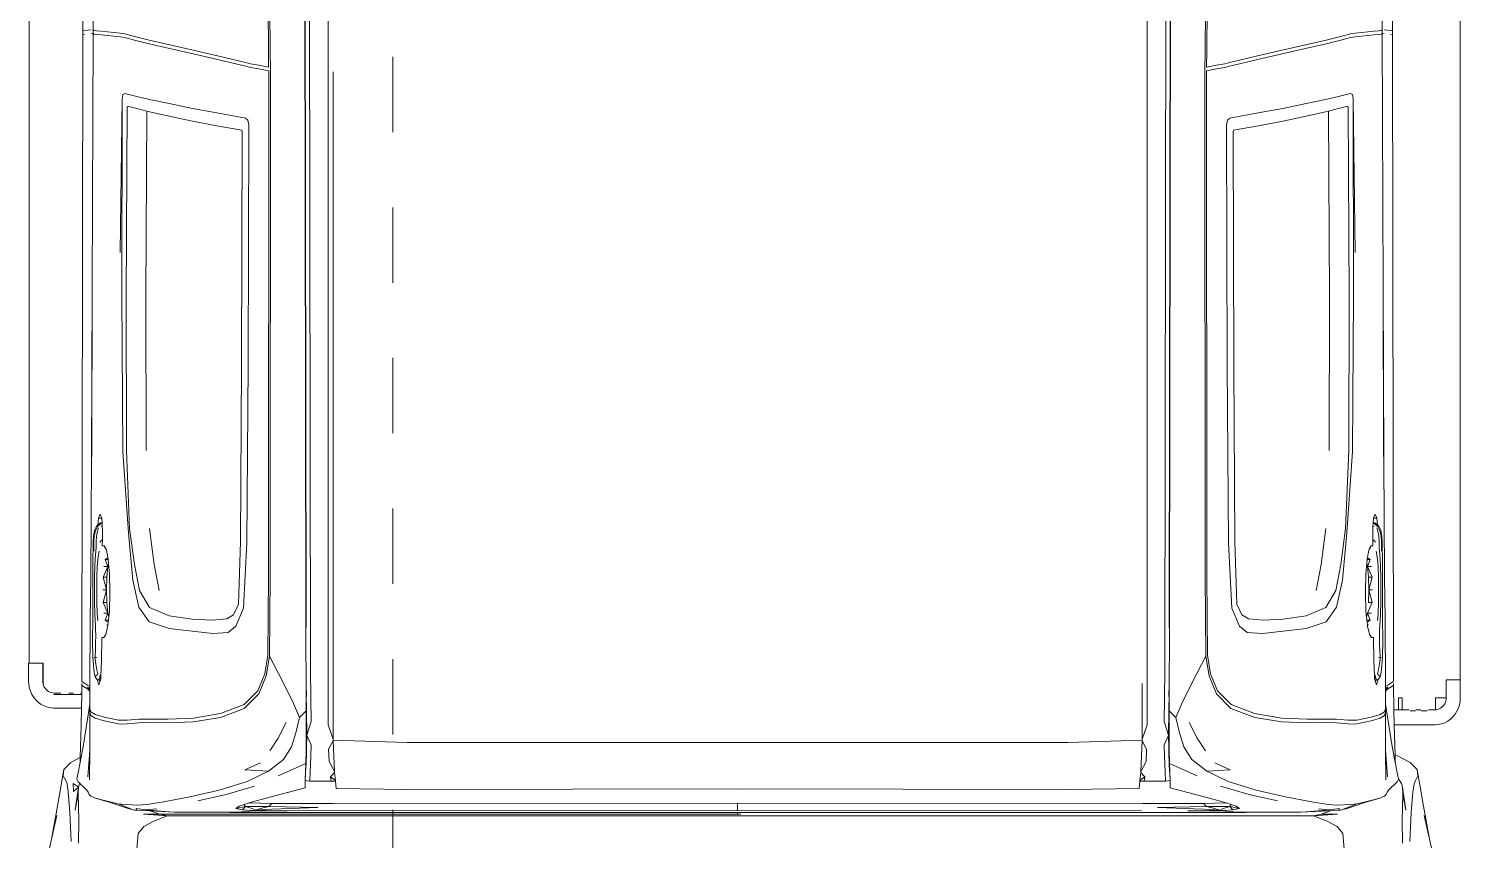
# Model space of a CAD drawing. Header units: millimetres. Extents: x 1010 to 1494, y -119 to 564.
# Drawn here: x 1125.776 to 1127.676, y 369.02 to 370.098 of the extents above; entities that cross this region are included whole.
import ezdxf

# ---------------------------------------------------------------- set-up
doc = ezdxf.new("R2010")
doc.units = ezdxf.units.MM
doc.linetypes.add('DASHDOT', pattern=[1, 0.5, -0.25, 0, -0.25])
doc.layers.get('0').update_dxf_attribs({"lineweight": 9})
doc.layers.add('Marca', color=1, linetype='Continuous', lineweight=9)

# ---------------------------------------------------------------- blocks, each defined once
blk = doc.blocks.new('*A396')
at = {"layer": 'Marca', "linetype": 'DASHDOT', "lineweight": 0}
blk.add_line((74889.6, 665.2), (74889.6, 34592.7), dxfattribs=at)
blk = doc.blocks.new('hilux vista superior')
for p, q in [((-0.9537, 3.6977), (-0.9443, 3.6553)), ((0.9459, 3.6977), (0.9365, 3.6553)), ((-0.8293, 3.685), (-0.8259, 3.6475)), ((0.8215, 3.685), (0.8181, 3.6475)), ((-0.9443, 3.6553), (-0.9359, 3.61)), ((-0.9443, 3.6553), (-0.9371, 3.623)), ((-0.9175, 3.6583), (-0.9191, 3.6185)), ((-0.9072, 3.6608), (-0.907, 3.6292)), ((0.8994, 3.6608), (0.8993, 3.6292)), ((0.9097, 3.6583), (0.9113, 3.6185)), ((0.9365, 3.6553), (0.9281, 3.61)), ((0.9365, 3.6553), (0.9294, 3.623)), ((-0.8259, 3.6475), (-0.8181, 3.6376)), ((-0.8181, 3.6376), (-0.8037, 3.6299)), ((0.8103, 3.6376), (0.7959, 3.6299)), ((0.8181, 3.6475), (0.8103, 3.6376)), ((-0.9191, 3.6185), (-0.9215, 3.5907)), ((-0.9121, 3.6155), (-0.9075, 3.5843)), ((-0.9078, 3.5931), (-0.9121, 3.6155)), ((-0.907, 3.6292), (-0.9078, 3.5931)), ((-0.8257, 3.6146), (-0.8234, 3.6155)), ((-0.8234, 3.6155), (-0.8113, 3.6161)), ((-0.8199, 3.6154), (-0.8234, 3.6155)), ((-0.821, 3.6134), (-0.8199, 3.6154)), ((-0.8081, 3.6151), (-0.821, 3.6134)), ((-0.8186, 3.6208), (-0.7859, 3.6233)), ((-0.8186, 3.6208), (-0.7964, 3.6208)), ((-0.8079, 3.6171), (-0.8113, 3.6161)), ((-0.8113, 3.6161), (-0.8079, 3.6162)), ((-0.8081, 3.6151), (-0.7757, 3.6176)), ((-0.7926, 3.6135), (-0.8081, 3.6151)), ((-0.7964, 3.6208), (-0.8079, 3.6171)), ((-0.8079, 3.6162), (-0.7688, 3.6181)), ((-0.8079, 3.6171), (-0.8079, 3.6162)), ((-0.8037, 3.6299), (-0.7859, 3.6233)), ((-0.7859, 3.6233), (-0.7964, 3.6208)), ((-0.7859, 3.6233), (0.7781, 3.6233)), ((-0.7688, 3.6181), (-0.7151, 3.6181)), ((-0.7151, 3.6181), (-0.6941, 3.6182)), ((-0.6941, 3.6182), (-0.6912, 3.6183)), ((-0.693, 3.6186), (-0.6901, 3.6186)), ((-0.6906, 3.6184), (-0.6912, 3.6183)), ((-0.6912, 3.6183), (-0.6888, 3.6183)), ((-0.6901, 3.6186), (-0.6882, 3.6183)), ((0, 3.6186), (-0.6901, 3.6186)), ((-0.6882, 3.6183), (-0.6767, 3.6176)), ((-0.6882, 3.6183), (-0.6882, 3.6183)), ((-0.6767, 3.6176), (-0.6882, 3.6183)), ((-0.6757, 3.6152), (-0.685, 3.6133)), ((-0.6767, 3.6176), (-0.6604, 3.6166)), ((-0.6636, 3.6161), (-0.6757, 3.6152)), ((-0.6757, 3.6152), (-0.6717, 3.6107)), ((-0.6599, 3.6165), (-0.6636, 3.6161)), ((-0.658, 3.6155), (-0.6636, 3.6161)), ((-0.6616, 3.6138), (-0.658, 3.6155)), ((-0.6604, 3.6166), (-0.6599, 3.6165)), ((-0.6296, 3.6165), (-0.6604, 3.6166)), ((-0.6599, 3.6165), (-0.658, 3.6155)), ((-0.658, 3.6155), (-0.6296, 3.6165)), ((-0.6357, 3.614), (-0.658, 3.6155)), ((-0.658, 3.6155), (-0.6496, 3.6128)), ((-0.6294, 3.6165), (-0.6296, 3.6165)), ((-0.6294, 3.6165), (-0.6145, 3.6165)), ((-0.551, 3.6165), (-0.551, 3.6165)), ((0, 3.616), (-0.551, 3.6165)), ((-0.0039, 3.6208), (0, 3.6208)), ((0, 3.6186), (0, 3.6208)), ((0, 3.6208), (0.7887, 3.6208)), ((0.6901, 3.6186), (0, 3.6186)), ((0, 3.616), (0.6144, 3.6165)), ((0, 3.616), (0, 3.6061)), ((0.6295, 3.6165), (0.6145, 3.6165)), ((0.6296, 3.6165), (0.6295, 3.6165)), ((0.6296, 3.6165), (0.6604, 3.6166)), ((0.658, 3.6155), (0.6296, 3.6165)), ((0.6357, 3.614), (0.658, 3.6155)), ((0.658, 3.6155), (0.6496, 3.6128)), ((0.6599, 3.6165), (0.658, 3.6155)), ((0.658, 3.6155), (0.6636, 3.6161)), ((0.6616, 3.6138), (0.658, 3.6155)), ((0.6604, 3.6166), (0.6599, 3.6165)), ((0.6599, 3.6165), (0.6636, 3.6161)), ((0.6767, 3.6176), (0.6604, 3.6166)), ((0.6636, 3.6161), (0.6757, 3.6152)), ((0.6757, 3.6152), (0.6717, 3.6107)), ((0.6757, 3.6152), (0.685, 3.6133)), ((0.6882, 3.6183), (0.6767, 3.6176)), ((0.6767, 3.6176), (0.6882, 3.6183)), ((0.6901, 3.6186), (0.6882, 3.6183)), ((0.6882, 3.6183), (0.6882, 3.6183)), ((0.6912, 3.6183), (0.6888, 3.6183)), ((0.693, 3.6186), (0.6901, 3.6186)), ((0.6906, 3.6184), (0.6912, 3.6183)), ((0.6941, 3.6182), (0.6912, 3.6183)), ((0.7151, 3.6181), (0.6941, 3.6182)), ((0.7688, 3.6181), (0.7151, 3.6181)), ((0.8022, 3.6165), (0.7688, 3.6181)), ((0.8081, 3.6151), (0.7757, 3.6176)), ((0.7959, 3.6299), (0.7781, 3.6233)), ((0.8109, 3.6208), (0.7781, 3.6233)), ((0.7781, 3.6233), (0.7887, 3.6208)), ((0.8109, 3.6208), (0.7887, 3.6208)), ((0.7887, 3.6208), (0.8022, 3.6165)), ((0.7926, 3.6135), (0.8081, 3.6151)), ((0.8234, 3.6155), (0.8022, 3.6165)), ((0.8081, 3.6151), (0.821, 3.6134)), ((0.8199, 3.6154), (0.8234, 3.6155)), ((0.821, 3.6134), (0.8199, 3.6154)), ((0.8257, 3.6146), (0.8234, 3.6155)), ((0.8993, 3.6292), (0.9001, 3.5931)), ((0.9043, 3.6155), (0.8997, 3.5843)), ((0.9001, 3.5931), (0.9043, 3.6155)), ((0.9113, 3.6185), (0.9138, 3.5907)), ((-0.9359, 3.61), (-0.9276, 3.5601)), ((-0.8849, 3.5939), (-0.8826, 3.5964)), ((-0.8766, 3.5991), (-0.8826, 3.5964)), ((-0.8592, 3.6041), (-0.8766, 3.5991)), ((-0.8766, 3.5991), (-0.864, 3.6024)), ((-0.864, 3.6024), (-0.8304, 3.6135)), ((-0.864, 3.6024), (-0.8455, 3.6067)), ((-0.8455, 3.6067), (-0.8257, 3.6146)), ((-0.8415, 3.6073), (-0.8455, 3.6067)), ((-0.8415, 3.6073), (-0.8345, 3.6078)), ((-0.8345, 3.6078), (-0.8188, 3.6086)), ((-0.8257, 3.6146), (-0.8304, 3.6135)), ((-0.8057, 3.6076), (-0.8188, 3.6086)), ((-0.8057, 3.6076), (-0.781, 3.6037)), ((-0.7475, 3.5971), (-0.781, 3.6037)), ((-0.7475, 3.5971), (-0.7078, 3.588)), ((-0.6981, 3.594), (-0.7366, 3.6028)), ((-0.685, 3.6133), (-0.6805, 3.6099)), ((-0.6717, 3.6107), (-0.685, 3.6133)), ((-0.6805, 3.6099), (-0.6734, 3.6077)), ((-0.6734, 3.6077), (-0.6717, 3.6107)), ((-0.6734, 3.6077), (-0.6666, 3.6056)), ((-0.6616, 3.6138), (-0.6717, 3.6107)), ((-0.6399, 3.6104), (-0.6717, 3.6107)), ((-0.6356, 3.6063), (-0.6666, 3.6056)), ((-0.6666, 3.6056), (-0.6621, 3.6042)), ((-0.6621, 3.6042), (-0.6298, 3.5954)), ((-0.6496, 3.6128), (-0.6399, 3.6104)), ((-0.5729, 3.6117), (-0.6399, 3.6104)), ((-0.6399, 3.6104), (-0.6356, 3.6063)), ((-0.6357, 3.614), (-0.5729, 3.6117)), ((-0.5525, 3.6066), (-0.6356, 3.6063)), ((-0.5525, 3.6066), (0, 3.6061)), ((0.5525, 3.6066), (0, 3.6061)), ((0.5525, 3.6066), (0.6356, 3.6063)), ((0.6357, 3.614), (0.5729, 3.6117)), ((0.5729, 3.6117), (0.6399, 3.6104)), ((0.6621, 3.6042), (0.6298, 3.5954)), ((0.6399, 3.6104), (0.6356, 3.6063)), ((0.6356, 3.6063), (0.6666, 3.6056)), ((0.6496, 3.6128), (0.6399, 3.6104)), ((0.6399, 3.6104), (0.6717, 3.6107)), ((0.6616, 3.6138), (0.6717, 3.6107)), ((0.6666, 3.6056), (0.6621, 3.6042)), ((0.6734, 3.6077), (0.6666, 3.6056)), ((0.6717, 3.6107), (0.685, 3.6133)), ((0.6734, 3.6077), (0.6717, 3.6107)), ((0.6805, 3.6099), (0.6734, 3.6077)), ((0.685, 3.6133), (0.6805, 3.6099)), ((0.6981, 3.594), (0.7366, 3.6028)), ((0.7475, 3.5971), (0.7078, 3.588)), ((0.7475, 3.5971), (0.781, 3.6037)), ((0.8057, 3.6076), (0.781, 3.6037)), ((0.8057, 3.6076), (0.8188, 3.6086)), ((0.8345, 3.6078), (0.8188, 3.6086)), ((0.8257, 3.6146), (0.8304, 3.6135)), ((0.8455, 3.6067), (0.8257, 3.6146)), ((0.8566, 3.6049), (0.8304, 3.6135)), ((0.8415, 3.6073), (0.8345, 3.6078)), ((0.8415, 3.6073), (0.8455, 3.6067)), ((0.864, 3.6024), (0.8455, 3.6067)), ((0.8566, 3.6049), (0.8766, 3.5991)), ((0.864, 3.6024), (0.8566, 3.6049)), ((0.8766, 3.5991), (0.864, 3.6024)), ((0.8766, 3.5991), (0.8826, 3.5964)), ((0.8849, 3.5939), (0.8826, 3.5964)), ((0.9281, 3.61), (0.9198, 3.5601)), ((-0.9231, 3.5794), (-0.9249, 3.5751)), ((-0.9215, 3.5907), (-0.9231, 3.5794)), ((-0.9075, 3.5843), (-0.9078, 3.5931)), ((-0.906, 3.5793), (-0.9075, 3.5843)), ((-0.9033, 3.575), (-0.906, 3.5793)), ((-0.9021, 3.5733), (-0.9001, 3.5766)), ((-0.8964, 3.5803), (-0.9001, 3.5766)), ((-0.8964, 3.5803), (-0.8923, 3.5841)), ((-0.8887, 3.5877), (-0.8923, 3.5841)), ((-0.8887, 3.5877), (-0.8866, 3.591)), ((-0.8849, 3.5939), (-0.8866, 3.591)), ((-0.6695, 3.5763), (-0.7078, 3.588)), ((-0.6592, 3.5827), (-0.6981, 3.594)), ((-0.6695, 3.5763), (-0.6402, 3.5623)), ((-0.6298, 3.5954), (-0.5904, 3.5849)), ((-0.5904, 3.5849), (-0.5901, 3.5751)), ((-0.5901, 3.5751), (-0.5838, 3.576)), ((-0.5838, 3.576), (-0.5549, 3.5761)), ((-0.5833, 3.5632), (-0.5838, 3.576)), ((-0.5549, 3.5761), (-0.5557, 3.57)), ((-0.5489, 3.5759), (-0.5549, 3.5761)), ((-0.549, 3.5751), (-0.5489, 3.5759)), ((-0.5489, 3.5759), (-0.5479, 3.5858)), ((-0.5479, 3.5858), (-0.4505, 3.5872)), ((-0.4505, 3.5872), (0, 3.5862)), ((0, 3.5862), (0.4505, 3.5872)), ((0.5479, 3.5858), (0.4505, 3.5872)), ((0.5489, 3.5759), (0.5479, 3.5858)), ((0.5489, 3.5759), (0.5549, 3.5761)), ((0.549, 3.5751), (0.5489, 3.5759)), ((0.5549, 3.5761), (0.5557, 3.57)), ((0.5838, 3.576), (0.5549, 3.5761)), ((0.5833, 3.5632), (0.5838, 3.576)), ((0.5901, 3.5751), (0.5838, 3.576)), ((0.5904, 3.5849), (0.5901, 3.5751)), ((0.6298, 3.5954), (0.5904, 3.5849)), ((0.6695, 3.5763), (0.6402, 3.5623)), ((0.6592, 3.5827), (0.6981, 3.594)), ((0.6695, 3.5763), (0.7078, 3.588)), ((0.8849, 3.5939), (0.8866, 3.591)), ((0.8887, 3.5877), (0.8866, 3.591)), ((0.8887, 3.5877), (0.8923, 3.5841)), ((0.8964, 3.5803), (0.8923, 3.5841)), ((0.8964, 3.5803), (0.8979, 3.5788)), ((0.8979, 3.5788), (0.8982, 3.5793)), ((0.8979, 3.5788), (0.9001, 3.5766)), ((0.8982, 3.5793), (0.8997, 3.5843)), ((0.8997, 3.5843), (0.9001, 3.5931)), ((0.8997, 3.5843), (0.9064, 3.5899)), ((0.9068, 3.5793), (0.8997, 3.5843)), ((0.9021, 3.5733), (0.9001, 3.5766)), ((0.9068, 3.5793), (0.9064, 3.5899)), ((0.9138, 3.5907), (0.9153, 3.5794)), ((0.9153, 3.5794), (0.9171, 3.5751)), ((-0.9249, 3.5751), (-0.9282, 3.5685)), ((-0.9282, 3.5685), (-0.9276, 3.5601)), ((-0.9276, 3.5601), (-0.9178, 3.5505)), ((-0.902, 3.5727), (-0.9033, 3.575)), ((-0.9021, 3.5733), (-0.902, 3.5727)), ((-0.902, 3.5727), (-0.8993, 3.5601)), ((-0.8993, 3.5601), (-0.8983, 3.5546)), ((-0.8993, 3.5601), (-0.8981, 3.5544)), ((-0.8843, 3.5335), (-0.8871, 3.5702)), ((-0.8847, 3.574), (-0.8843, 3.5335)), ((-0.6402, 3.5623), (-0.6724, 3.5603)), ((-0.6724, 3.5603), (-0.6512, 3.5508)), ((-0.6402, 3.5623), (-0.62, 3.5464)), ((-0.5894, 3.5517), (-0.6273, 3.5688)), ((-0.5898, 3.566), (-0.5901, 3.5751)), ((-0.5894, 3.5517), (-0.5901, 3.5751)), ((-0.5888, 3.552), (-0.5896, 3.5632)), ((-0.5833, 3.5632), (-0.5827, 3.5421)), ((-0.5574, 3.5491), (-0.5502, 3.5628)), ((-0.5557, 3.57), (-0.549, 3.5751)), ((-0.5501, 3.5642), (-0.5557, 3.57)), ((-0.552, 3.5207), (-0.5502, 3.5628)), ((-0.5502, 3.5628), (-0.5501, 3.5639)), ((-0.5501, 3.5642), (-0.549, 3.5751)), ((-0.5501, 3.5639), (-0.5501, 3.5642)), ((0.5557, 3.57), (0.549, 3.5751)), ((0.5501, 3.5642), (0.549, 3.5751)), ((0.5501, 3.5642), (0.5557, 3.57)), ((0.5501, 3.5639), (0.5501, 3.5642)), ((0.5502, 3.5628), (0.5501, 3.5639)), ((0.5574, 3.5491), (0.5502, 3.5628)), ((0.552, 3.5207), (0.5502, 3.5628)), ((0.5833, 3.5632), (0.5827, 3.5421)), ((0.5888, 3.552), (0.5896, 3.5632)), ((0.5894, 3.5517), (0.5901, 3.5751)), ((0.5894, 3.5517), (0.6273, 3.5688)), ((0.5898, 3.566), (0.5901, 3.5751)), ((0.6402, 3.5623), (0.62, 3.5464)), ((0.6402, 3.5623), (0.6724, 3.5603)), ((0.6724, 3.5603), (0.6512, 3.5508)), ((0.8847, 3.574), (0.8843, 3.5335)), ((0.8843, 3.5335), (0.8871, 3.5702)), ((0.8993, 3.5601), (0.8981, 3.5544)), ((0.8993, 3.5601), (0.8983, 3.5546)), ((0.9021, 3.5733), (0.8993, 3.5601)), ((0.9198, 3.5601), (0.9101, 3.5505)), ((0.9171, 3.5751), (0.9204, 3.5685)), ((0.9204, 3.5685), (0.9198, 3.5601)), ((-0.9178, 3.5505), (-0.9016, 3.5417)), ((-0.9016, 3.5417), (-0.8972, 3.5404)), ((-0.8975, 3.5502), (-0.8983, 3.5546)), ((-0.8929, 3.5256), (-0.8975, 3.5502)), ((-0.8972, 3.5404), (-0.8975, 3.5502)), ((-0.8962, 3.5), (-0.8972, 3.5404)), ((-0.62, 3.5464), (-0.6089, 3.5292)), ((-0.5894, 3.5517), (-0.589, 3.5342)), ((-0.5889, 3.5504), (-0.5886, 3.5371)), ((-0.5886, 3.5371), (-0.5888, 3.552)), ((-0.5886, 3.5371), (-0.5885, 3.5341)), ((-0.5823, 3.5263), (-0.5827, 3.5421)), ((-0.5574, 3.5491), (-0.5582, 3.5323)), ((0.5574, 3.5491), (0.5582, 3.5323)), ((0.5823, 3.5263), (0.5827, 3.5421)), ((0.5886, 3.5371), (0.5885, 3.5341)), ((0.5886, 3.5371), (0.5888, 3.552)), ((0.5889, 3.5504), (0.5886, 3.5371)), ((0.5894, 3.5517), (0.589, 3.5342)), ((0.62, 3.5464), (0.6089, 3.5292)), ((0.8929, 3.5256), (0.8975, 3.5502)), ((0.8962, 3.5), (0.8973, 3.5435)), ((0.9101, 3.5505), (0.8973, 3.5435)), ((0.8973, 3.5435), (0.8975, 3.5502)), ((0.8975, 3.5502), (0.8983, 3.5546)), ((-0.8929, 3.5256), (-0.8842, 3.4707)), ((-0.8843, 3.5335), (-0.8843, 3.532)), ((-0.8843, 3.532), (-0.8843, 3.4819)), ((-0.627, 3.517), (-0.6387, 3.5347)), ((-0.603, 3.5101), (-0.6089, 3.5292)), ((-0.589, 3.5342), (-0.5888, 3.5117)), ((-0.5885, 3.5341), (-0.5884, 3.5315)), ((-0.5881, 3.5133), (-0.5884, 3.5315)), ((-0.5884, 3.5315), (-0.5883, 3.5116)), ((-0.5823, 3.5263), (-0.5881, 3.5133)), ((-0.5588, 3.4989), (-0.5521, 3.5185)), ((-0.552, 3.5207), (-0.5582, 3.5323)), ((-0.5521, 3.52), (-0.4509, 3.5229)), ((-0.5521, 3.52), (-0.552, 3.5207)), ((-0.5521, 3.5185), (-0.5521, 3.52)), ((-0.5521, 3.4423), (-0.5521, 3.5185)), ((-0.4509, 3.5229), (0.4509, 3.5229)), ((0.5521, 3.52), (0.4509, 3.5229)), ((0.552, 3.5207), (0.5582, 3.5323)), ((0.5521, 3.52), (0.552, 3.5207)), ((0.552, 2.6073), (0.5521, 3.5185)), ((0.5521, 3.5185), (0.5521, 3.52)), ((0.5588, 3.4989), (0.5521, 3.5185)), ((0.5823, 3.5263), (0.5881, 3.5133)), ((0.5881, 3.5133), (0.5884, 3.5315)), ((0.5884, 3.5315), (0.5883, 3.5116)), ((0.5885, 3.5341), (0.5884, 3.5315)), ((0.589, 3.5342), (0.5888, 3.5117)), ((0.603, 3.5101), (0.6089, 3.5292)), ((0.627, 3.517), (0.6387, 3.5347)), ((0.8929, 3.5256), (0.8842, 3.4707)), ((0.8843, 3.5335), (0.8843, 3.532)), ((0.8843, 3.532), (0.8843, 3.4819)), ((-0.965, 3.4962), (-0.9607, 3.4978)), ((-0.9607, 3.4978), (-0.9562, 3.4987)), ((-0.9562, 3.4987), (-0.9523, 3.499)), ((-0.9523, 3.499), (-0.8962, 3.499)), ((-0.8962, 3.499), (-0.8962, 3.5)), ((-0.8957, 3.4784), (-0.8962, 3.499)), ((-0.8406, 3.4979), (-0.8452, 3.4975)), ((-0.8333, 3.4975), (-0.8406, 3.4979)), ((-0.6162, 3.4959), (-0.627, 3.517)), ((-0.603, 3.5101), (-0.5981, 3.4888)), ((-0.5888, 3.5117), (-0.5889, 3.48)), ((-0.5884, 3.4799), (-0.5881, 3.5133)), ((-0.5883, 3.5116), (-0.5884, 3.4799)), ((-0.5881, 3.5133), (-0.5822, 3.4943)), ((-0.5588, 3.4989), (-0.5588, 1.9664)), ((0.5588, 3.4989), (0.5588, 1.9664)), ((0.5881, 3.5133), (0.5822, 3.4943)), ((0.5884, 3.4799), (0.5881, 3.5133)), ((0.5883, 3.5116), (0.5884, 3.4799)), ((0.5888, 3.5117), (0.5889, 3.48)), ((0.603, 3.5101), (0.5981, 3.4888)), ((0.6162, 3.4959), (0.627, 3.517)), ((0.8333, 3.4975), (0.8406, 3.4979)), ((0.8406, 3.4979), (0.8452, 3.4975)), ((0.8956, 3.476), (0.8962, 3.5)), ((-0.9837, 3.4762), (-0.9817, 3.4805)), ((-0.9817, 3.4805), (-0.9792, 3.4846)), ((-0.9792, 3.4846), (-0.9762, 3.4882)), ((-0.9762, 3.4882), (-0.9728, 3.4914)), ((-0.9728, 3.4914), (-0.9691, 3.4941)), ((-0.9691, 3.4941), (-0.965, 3.4962)), ((-0.9557, 3.4779), (-0.9537, 3.4783)), ((-0.9537, 3.4783), (-0.9525, 3.4784)), ((-0.9525, 3.4621), (-0.9525, 3.4784)), ((-0.9525, 3.4784), (-0.9517, 3.4784)), ((-0.9517, 3.4784), (-0.9429, 3.4784)), ((-0.9417, 3.4797), (-0.9327, 3.4797)), ((-0.9323, 3.4784), (-0.9256, 3.4784)), ((-0.9177, 3.4797), (-0.9253, 3.4797)), ((-0.9166, 3.4784), (-0.9069, 3.4784)), ((-0.9069, 3.4621), (-0.9069, 3.4784)), ((-0.9069, 3.4784), (-0.9021, 3.4784)), ((-0.9021, 3.4621), (-0.9021, 3.4784)), ((-0.9021, 3.4784), (-0.8957, 3.4784)), ((-0.895, 3.445), (-0.8957, 3.4784)), ((-0.883, 3.4863), (-0.8843, 3.4819)), ((-0.8843, 3.4769), (-0.8843, 3.4819)), ((-0.883, 3.4812), (-0.8843, 3.4769)), ((-0.8771, 3.4898), (-0.883, 3.4863)), ((-0.8771, 3.4848), (-0.883, 3.4812)), ((-0.8644, 3.4933), (-0.8771, 3.4898)), ((-0.8771, 3.4848), (-0.8644, 3.4883)), ((-0.8452, 3.4975), (-0.8644, 3.4933)), ((-0.8452, 3.4925), (-0.8644, 3.4883)), ((-0.8406, 3.4928), (-0.8452, 3.4925)), ((-0.8333, 3.4925), (-0.8406, 3.4928)), ((-0.8173, 3.4962), (-0.8333, 3.4975)), ((-0.8173, 3.4912), (-0.8333, 3.4925)), ((-0.8037, 3.496), (-0.8173, 3.4962)), ((-0.8036, 3.491), (-0.8173, 3.4912)), ((-0.7772, 3.4964), (-0.8037, 3.496)), ((-0.8036, 3.491), (-0.7771, 3.4914)), ((-0.7429, 3.4949), (-0.7772, 3.4964)), ((-0.7771, 3.4914), (-0.7428, 3.4898)), ((-0.7057, 3.4888), (-0.7429, 3.4949)), ((-0.7056, 3.4835), (-0.7428, 3.4898)), ((-0.6733, 3.4766), (-0.7057, 3.4888)), ((-0.6736, 3.4714), (-0.7056, 3.4835)), ((-0.5981, 3.4888), (-0.6062, 3.4697)), ((-0.5889, 3.48), (-0.5981, 3.4888)), ((-0.5889, 3.48), (-0.5894, 3.348)), ((-0.5884, 3.4799), (-0.5885, 3.4684)), ((-0.5826, 3.4638), (-0.5822, 3.4943)), ((0.5826, 3.4638), (0.5822, 3.4943)), ((0.5884, 3.4799), (0.5885, 3.4684)), ((0.5889, 3.48), (0.5981, 3.4888)), ((0.5889, 3.48), (0.5894, 3.348)), ((0.5981, 3.4888), (0.6062, 3.4697)), ((0.6733, 3.4766), (0.7057, 3.4888)), ((0.6736, 3.4714), (0.7056, 3.4835)), ((0.7056, 3.4835), (0.7428, 3.4898)), ((0.7057, 3.4888), (0.7429, 3.4949)), ((0.7771, 3.4914), (0.7428, 3.4898)), ((0.7429, 3.4949), (0.7772, 3.4964)), ((0.8036, 3.491), (0.7771, 3.4914)), ((0.7772, 3.4964), (0.8037, 3.496)), ((0.8036, 3.491), (0.8173, 3.4912)), ((0.8037, 3.496), (0.8173, 3.4962)), ((0.8173, 3.4962), (0.8333, 3.4975)), ((0.8173, 3.4912), (0.8333, 3.4925)), ((0.8333, 3.4925), (0.8406, 3.4928)), ((0.8406, 3.4928), (0.8452, 3.4925)), ((0.8452, 3.4975), (0.8644, 3.4933)), ((0.8452, 3.4925), (0.8644, 3.4883)), ((0.8644, 3.4933), (0.8771, 3.4898)), ((0.8771, 3.4848), (0.8644, 3.4883)), ((0.8771, 3.4898), (0.883, 3.4863)), ((0.8771, 3.4848), (0.883, 3.4812)), ((0.883, 3.4863), (0.8843, 3.4819)), ((0.883, 3.4812), (0.8843, 3.4769)), ((0.8843, 3.4769), (0.8843, 3.4819)), ((-0.9863, 3.4627), (-0.9861, 3.4669)), ((-0.9863, 3.4377), (-0.9863, 3.4627)), ((-0.9861, 3.4669), (-0.9852, 3.4716)), ((-0.9852, 3.4716), (-0.9837, 3.4762)), ((-0.9671, 3.4621), (-0.9669, 3.4642)), ((-0.9671, 3.4377), (-0.9671, 3.4621)), ((-0.9525, 3.4621), (-0.9671, 3.4621)), ((-0.9669, 3.4642), (-0.9665, 3.4663)), ((-0.9665, 3.4663), (-0.9659, 3.4683)), ((-0.9659, 3.4683), (-0.965, 3.4702)), ((-0.965, 3.4702), (-0.9639, 3.472)), ((-0.9639, 3.472), (-0.9626, 3.4736)), ((-0.9626, 3.4736), (-0.9611, 3.475)), ((-0.9611, 3.475), (-0.9594, 3.4762)), ((-0.9594, 3.4762), (-0.9576, 3.4772)), ((-0.9576, 3.4772), (-0.9557, 3.4779)), ((-0.9069, 3.4621), (-0.9021, 3.4621)), ((-0.8843, 3.4769), (-0.8842, 3.4707)), ((-0.8842, 3.4707), (-0.8841, 3.4529)), ((-0.6547, 3.4527), (-0.6736, 3.4714)), ((-0.6536, 3.4567), (-0.6733, 3.4766)), ((-0.6209, 3.4402), (-0.6062, 3.4697)), ((-0.5888, 3.4436), (-0.5886, 3.4604)), ((-0.5826, 3.4638), (-0.5828, 3.4229)), ((0.5826, 3.4638), (0.5828, 3.4229)), ((0.5888, 3.4436), (0.5886, 3.4604)), ((0.6209, 3.4402), (0.6062, 3.4697)), ((0.6536, 3.4567), (0.6733, 3.4766)), ((0.6547, 3.4527), (0.6736, 3.4714)), ((0.8842, 3.4707), (0.8841, 3.4529)), ((0.8843, 3.4769), (0.8842, 3.4707)), ((0.8952, 3.4575), (0.8956, 3.476)), ((0.8956, 3.476), (0.9337, 3.476)), ((0.9376, 3.4757), (0.9337, 3.476)), ((0.942, 3.4748), (0.9376, 3.4757)), ((0.9463, 3.4732), (0.942, 3.4748)), ((0.9504, 3.4711), (0.9463, 3.4732)), ((0.9542, 3.4684), (0.9504, 3.4711)), ((0.9576, 3.4652), (0.9542, 3.4684)), ((0.9606, 3.4616), (0.9576, 3.4652)), ((0.9631, 3.4576), (0.9606, 3.4616)), ((-0.895, 3.445), (-0.8929, 3.4464)), ((-0.895, 3.445), (-0.8949, 3.4424)), ((-0.8928, 3.4413), (-0.8949, 3.4399)), ((-0.8937, 2.5561), (-0.8949, 3.4399)), ((-0.8873, 3.4499), (-0.8929, 3.4464)), ((-0.8928, 3.4413), (-0.8873, 3.4448)), ((-0.8841, 3.4529), (-0.8873, 3.4499)), ((-0.8873, 3.4473), (-0.8841, 3.4518)), ((-0.8841, 3.4491), (-0.8873, 3.4473)), ((-0.8873, 3.4448), (-0.8841, 3.4467)), ((-0.8841, 3.4529), (-0.8841, 3.4518)), ((-0.8841, 3.4518), (-0.8841, 3.4491)), ((-0.8841, 3.4491), (-0.8841, 3.4467)), ((-0.8841, 3.4467), (-0.8837, 3.3552)), ((-0.872, 3.4445), (-0.8743, 3.4369)), ((-0.8701, 3.439), (-0.872, 3.4445)), ((-0.6452, 3.4294), (-0.6547, 3.4527)), ((-0.6433, 3.4321), (-0.6536, 3.4567)), ((-0.6391, 3.4053), (-0.6209, 3.4402)), ((0.6391, 3.4053), (0.6209, 3.4402)), ((0.6433, 3.4321), (0.6536, 3.4567)), ((0.6452, 3.4294), (0.6547, 3.4527)), ((0.8701, 3.439), (0.872, 3.4445)), ((0.872, 3.4445), (0.8743, 3.4369)), ((0.8841, 3.4467), (0.8837, 3.3552)), ((0.8841, 3.4529), (0.8873, 3.4499)), ((0.8841, 3.4529), (0.8841, 3.4518)), ((0.8873, 3.4473), (0.8841, 3.4518)), ((0.8841, 3.4518), (0.8841, 3.4491)), ((0.8841, 3.4491), (0.8873, 3.4473)), ((0.8841, 3.4491), (0.8841, 3.4467)), ((0.8873, 3.4448), (0.8841, 3.4467)), ((0.8873, 3.4499), (0.8929, 3.4464)), ((0.8928, 3.4413), (0.8873, 3.4448)), ((0.8928, 3.4413), (0.8949, 3.4399)), ((0.895, 3.445), (0.8929, 3.4464)), ((0.8937, 2.5561), (0.8949, 3.4399)), ((0.895, 3.445), (0.8949, 3.4424)), ((0.895, 3.445), (0.8952, 3.4555)), ((0.8952, 3.4555), (0.8952, 3.4575)), ((0.8952, 3.4575), (0.8989, 3.4575)), ((0.8971, 3.4555), (0.8952, 3.4555)), ((0.8989, 3.4575), (0.9059, 3.4575)), ((0.9059, 3.4575), (0.9134, 3.4575)), ((0.913, 3.4555), (0.9064, 3.4555)), ((0.9219, 3.4575), (0.9134, 3.4575)), ((0.9219, 3.4575), (0.9331, 3.4575)), ((0.933, 3.4555), (0.9237, 3.4555)), ((0.9351, 3.4553), (0.933, 3.4555)), ((0.937, 3.4549), (0.9351, 3.4553)), ((0.9389, 3.4542), (0.937, 3.4549)), ((0.9407, 3.4533), (0.9389, 3.4542)), ((0.9424, 3.4521), (0.9407, 3.4533)), ((0.9439, 3.4507), (0.9424, 3.4521)), ((0.9452, 3.4491), (0.9439, 3.4507)), ((0.9463, 3.4473), (0.9452, 3.4491)), ((0.9472, 3.4454), (0.9463, 3.4473)), ((0.9476, 3.4443), (0.9472, 3.4454)), ((0.9479, 3.4433), (0.9478, 3.4437)), ((0.9478, 3.4147), (0.9478, 3.4437)), ((0.9483, 3.4412), (0.9479, 3.4433)), ((0.9484, 3.4391), (0.9483, 3.4412)), ((0.9484, 3.4391), (0.9484, 3.4412)), ((0.9484, 3.4147), (0.9484, 3.4391)), ((0.9651, 3.4532), (0.9631, 3.4576)), ((0.9665, 3.4487), (0.9651, 3.4532)), ((0.9674, 3.4439), (0.9665, 3.4487)), ((0.9677, 3.4398), (0.9674, 3.4439)), ((0.9677, 3.4147), (0.9677, 3.4398)), ((-0.9863, 3.4377), (-0.9863, 1.6475)), ((-0.9863, 3.4377), (-0.9671, 3.4377)), ((-0.8781, 3.4276), (-0.8801, 3.4069)), ((-0.8768, 3.4333), (-0.8781, 3.4276)), ((-0.8747, 3.4367), (-0.8768, 3.4333)), ((-0.8768, 3.4333), (-0.8761, 3.4322)), ((-0.8748, 3.4313), (-0.8761, 3.4322)), ((-0.8761, 3.4157), (-0.8748, 3.4237)), ((-0.8733, 3.4293), (-0.8748, 3.4313)), ((-0.8748, 3.4237), (-0.8733, 3.4293)), ((-0.8743, 3.4369), (-0.8747, 3.4367)), ((-0.8743, 3.4369), (-0.8701, 3.439)), ((-0.8724, 3.4377), (-0.8743, 3.4369)), ((-0.8724, 3.4377), (-0.8701, 3.439)), ((-0.8724, 3.4377), (-0.8708, 3.4361)), ((-0.8693, 3.4366), (-0.8708, 3.4361)), ((-0.8708, 3.4361), (-0.8702, 3.4312)), ((-0.869, 3.4313), (-0.8702, 3.4312)), ((-0.8693, 3.4366), (-0.8701, 3.439)), ((-0.8701, 3.439), (-0.8701, 3.439)), ((-0.8692, 3.4364), (-0.8693, 3.4366)), ((-0.869, 3.4313), (-0.8692, 3.4364)), ((-0.8681, 3.4122), (-0.869, 3.4313)), ((-0.6413, 3.404), (-0.6452, 3.4294)), ((-0.6391, 3.4053), (-0.6433, 3.4321)), ((-0.5828, 3.4229), (-0.585, 2.2276)), ((0.5828, 3.4229), (0.585, 2.2276)), ((0.6391, 3.4053), (0.6433, 3.4321)), ((0.6413, 3.404), (0.6452, 3.4294)), ((0.8681, 3.4122), (0.869, 3.4313)), ((0.869, 3.4313), (0.8692, 3.4364)), ((0.869, 3.4313), (0.8702, 3.4312)), ((0.8692, 3.4364), (0.8693, 3.4366)), ((0.8693, 3.4366), (0.8701, 3.439)), ((0.8693, 3.4366), (0.8708, 3.4361)), ((0.8724, 3.4377), (0.8701, 3.439)), ((0.8743, 3.4369), (0.8701, 3.439)), ((0.8701, 3.439), (0.8701, 3.439)), ((0.8708, 3.4361), (0.8702, 3.4312)), ((0.8724, 3.4377), (0.8708, 3.4361)), ((0.8724, 3.4377), (0.8743, 3.4369)), ((0.8733, 3.4293), (0.8748, 3.4313)), ((0.8748, 3.4237), (0.8733, 3.4293)), ((0.8743, 3.4369), (0.8747, 3.4367)), ((0.8747, 3.4367), (0.8768, 3.4333)), ((0.8748, 3.4313), (0.8761, 3.4322)), ((0.8761, 3.4157), (0.8748, 3.4237)), ((0.8768, 3.4333), (0.8761, 3.4322)), ((0.8768, 3.4333), (0.8781, 3.4276)), ((0.8781, 3.4276), (0.8801, 3.4069)), ((-0.8807, 3.384), (-0.8801, 3.4069)), ((-0.8781, 3.4072), (-0.8768, 3.4075)), ((-0.8768, 3.4094), (-0.8761, 3.4157)), ((-0.8768, 3.4094), (-0.8768, 3.4075)), ((-0.8747, 3.4071), (-0.8768, 3.4075)), ((-0.8768, 3.4047), (-0.8768, 3.4075)), ((-0.8764, 3.3982), (-0.8768, 3.4047)), ((-0.8678, 3.3798), (-0.8681, 3.4122)), ((-0.6404, 3.2962), (-0.6413, 3.404)), ((-0.6381, 3.2966), (-0.6391, 3.4053)), ((0.6381, 3.2966), (0.6391, 3.4053)), ((0.6404, 3.2962), (0.6413, 3.404)), ((0.8678, 3.3798), (0.8681, 3.4122)), ((0.8747, 3.4071), (0.8768, 3.4075)), ((0.8768, 3.4094), (0.8761, 3.4157)), ((0.8764, 3.3982), (0.8768, 3.4047)), ((0.8768, 3.4094), (0.8768, 3.4075)), ((0.8781, 3.4072), (0.8768, 3.4075)), ((0.8768, 3.4047), (0.8768, 3.4075)), ((0.8807, 3.384), (0.8801, 3.4069)), ((0.9478, 3.4147), (0.9484, 3.4147)), ((0.9484, 3.4147), (0.9671, 3.4147)), ((0.9671, 1.6418), (0.9671, 3.4147)), ((0.9677, 3.4147), (0.9671, 3.4147)), ((-0.8807, 3.3733), (-0.8807, 3.384)), ((-0.8762, 3.3874), (-0.8764, 3.3982)), ((-0.876, 3.3763), (-0.8762, 3.3874)), ((0.876, 3.3763), (0.8762, 3.3874)), ((0.8762, 3.3874), (0.8764, 3.3982)), ((0.8807, 3.3733), (0.8807, 3.384)), ((-0.8807, 3.3733), (-0.8802, 3.3649)), ((-0.8802, 3.3649), (-0.88, 3.357)), ((-0.877, 3.3565), (-0.8766, 3.3631)), ((-0.8766, 3.3631), (-0.8762, 3.369)), ((-0.8762, 3.369), (-0.876, 3.3763)), ((-0.865, 3.3799), (-0.8678, 3.3798)), ((-0.8622, 3.3757), (-0.865, 3.3799)), ((-0.8608, 3.3692), (-0.8622, 3.3757)), ((-0.8598, 3.3649), (-0.8608, 3.3692)), ((-0.8594, 3.3623), (-0.8608, 3.3624)), ((-0.8595, 3.3634), (-0.8598, 3.3649)), ((-0.8594, 3.3623), (-0.8595, 3.3634)), ((-0.859, 3.3587), (-0.8594, 3.3623)), ((-0.776, 3.3676), (-0.8032, 3.3584)), ((-0.7443, 3.371), (-0.776, 3.3676)), ((-0.7443, 3.371), (-0.7162, 3.374)), ((-0.7162, 3.374), (-0.6953, 3.3729)), ((-0.6953, 3.3729), (-0.6848, 3.3642)), ((-0.6743, 3.3395), (-0.6848, 3.3642)), ((-0.5888, 3.3661), (-0.5889, 3.3479)), ((0.5888, 3.3661), (0.5889, 3.3479)), ((0.6743, 3.3395), (0.6848, 3.3642)), ((0.6953, 3.3729), (0.6848, 3.3642)), ((0.7162, 3.374), (0.6953, 3.3729)), ((0.7443, 3.371), (0.7162, 3.374)), ((0.7443, 3.371), (0.776, 3.3676)), ((0.776, 3.3676), (0.8032, 3.3584)), ((0.859, 3.3587), (0.8594, 3.3623)), ((0.8594, 3.3623), (0.8595, 3.3634)), ((0.8594, 3.3623), (0.8608, 3.3624)), ((0.8595, 3.3634), (0.8622, 3.3757)), ((0.8622, 3.3757), (0.865, 3.3799)), ((0.865, 3.3799), (0.8678, 3.3798)), ((0.8762, 3.369), (0.876, 3.3763)), ((0.8766, 3.3631), (0.8762, 3.369)), ((0.877, 3.3565), (0.8766, 3.3631)), ((0.8802, 3.3649), (0.88, 3.357)), ((0.8807, 3.3733), (0.8802, 3.3649)), ((-0.8837, 3.3552), (-0.8829, 3.2964)), ((-0.88, 3.3473), (-0.8801, 3.3323)), ((-0.88, 3.357), (-0.88, 3.3473)), ((-0.8774, 3.3468), (-0.8776, 3.332)), ((-0.8774, 3.3468), (-0.877, 3.3565)), ((-0.8741, 3.3467), (-0.8746, 3.3319)), ((-0.8734, 3.3563), (-0.8741, 3.3467)), ((-0.866, 3.3318), (-0.8597, 3.3466)), ((-0.8597, 3.3466), (-0.8649, 3.3466)), ((-0.8631, 3.3562), (-0.859, 3.3587)), ((-0.8631, 3.3562), (-0.8597, 3.3466)), ((-0.8631, 3.3562), (-0.8587, 3.3562)), ((-0.8583, 3.3518), (-0.8597, 3.3466)), ((-0.8587, 3.3562), (-0.859, 3.3587)), ((-0.8583, 3.3518), (-0.8587, 3.3562)), ((-0.8575, 3.3439), (-0.8583, 3.3518)), ((-0.8568, 3.3182), (-0.8575, 3.3439)), ((-0.8032, 3.3584), (-0.8175, 3.3381)), ((-0.776, 3.3503), (-0.8029, 3.3388)), ((-0.7445, 3.3546), (-0.776, 3.3503)), ((-0.7171, 3.356), (-0.7445, 3.3546)), ((-0.7075, 3.3551), (-0.7171, 3.356)), ((-0.6971, 3.3541), (-0.7075, 3.3551)), ((-0.6971, 3.3541), (-0.6882, 3.3487)), ((-0.6813, 3.3341), (-0.6882, 3.3487)), ((-0.5894, 3.348), (-0.5915, 2.1432)), ((-0.5889, 3.3479), (-0.5908, 2.3053)), ((0.5889, 3.3479), (0.5908, 2.3053)), ((0.5894, 3.348), (0.5915, 2.1432)), ((0.6813, 3.3341), (0.6882, 3.3487)), ((0.6971, 3.3541), (0.6882, 3.3487)), ((0.6971, 3.3541), (0.7171, 3.356)), ((0.7171, 3.356), (0.7445, 3.3546)), ((0.7445, 3.3546), (0.776, 3.3503)), ((0.776, 3.3503), (0.8029, 3.3388)), ((0.8032, 3.3584), (0.8175, 3.3381)), ((0.8568, 3.3182), (0.8575, 3.3439)), ((0.8575, 3.3439), (0.8583, 3.3518)), ((0.8583, 3.3518), (0.8587, 3.3562)), ((0.8583, 3.3518), (0.8597, 3.3466)), ((0.8587, 3.3562), (0.859, 3.3587)), ((0.8631, 3.3562), (0.8587, 3.3562)), ((0.8631, 3.3562), (0.859, 3.3587)), ((0.8631, 3.3562), (0.8597, 3.3466)), ((0.8597, 3.3466), (0.8649, 3.3466)), ((0.866, 3.3318), (0.8597, 3.3466)), ((0.8611, 3.332), (0.8597, 3.3466)), ((0.8734, 3.3563), (0.8741, 3.3467)), ((0.8741, 3.3467), (0.8746, 3.3319)), ((0.8774, 3.3468), (0.877, 3.3565)), ((0.8774, 3.3468), (0.8776, 3.332)), ((0.88, 3.357), (0.88, 3.3473)), ((0.88, 3.3473), (0.8801, 3.3323)), ((0.8837, 3.3552), (0.8829, 3.2964)), ((-0.8801, 3.3323), (-0.8801, 3.3146)), ((-0.8776, 3.332), (-0.8777, 3.3146)), ((-0.8747, 3.3146), (-0.8746, 3.3319)), ((-0.8611, 3.3318), (-0.866, 3.3318)), ((-0.866, 3.3318), (-0.8616, 3.3145)), ((-0.8616, 3.3145), (-0.8611, 3.3318)), ((-0.8175, 3.3381), (-0.8255, 3.3014)), ((-0.8029, 3.3388), (-0.8165, 3.3156)), ((-0.6785, 3.2489), (-0.6813, 3.3341)), ((-0.6743, 3.3395), (-0.6701, 3.2504)), ((0.6743, 3.3395), (0.6701, 3.2504)), ((0.6785, 3.2489), (0.6813, 3.3341)), ((0.8029, 3.3388), (0.8165, 3.3156)), ((0.8175, 3.3381), (0.8255, 3.3014)), ((0.8611, 3.3318), (0.8611, 3.332)), ((0.8616, 3.3147), (0.8611, 3.3318)), ((0.8611, 3.3318), (0.866, 3.3318)), ((0.866, 3.3318), (0.8616, 3.3147)), ((0.8747, 3.3146), (0.8746, 3.3319)), ((0.8776, 3.332), (0.8777, 3.3146)), ((0.8801, 3.3323), (0.8801, 3.3146)), ((-0.8801, 3.3146), (-0.8801, 3.297)), ((-0.8777, 3.3146), (-0.8776, 3.2972)), ((-0.8747, 3.3146), (-0.8746, 3.2972)), ((-0.8616, 3.3145), (-0.8664, 3.3145)), ((-0.866, 3.2973), (-0.8616, 3.3145)), ((-0.8616, 3.3145), (-0.8611, 3.2972)), ((-0.8574, 3.2923), (-0.8568, 3.3182)), ((-0.8165, 3.3156), (-0.8233, 3.2798)), ((-0.7896, 3.3156), (-0.7964, 3.2798)), ((0.7896, 3.3156), (0.7964, 3.2798)), ((0.8165, 3.3156), (0.8233, 3.2798)), ((0.8574, 3.2923), (0.8568, 3.3182)), ((0.8611, 3.2973), (0.8616, 3.3145)), ((0.8616, 3.3146), (0.8616, 3.3147)), ((0.8616, 3.3146), (0.8616, 3.3146)), ((0.8616, 3.3145), (0.8616, 3.3146)), ((0.8616, 3.3145), (0.8664, 3.3145)), ((0.866, 3.2973), (0.8616, 3.3145)), ((0.8747, 3.3146), (0.8746, 3.2972)), ((0.8777, 3.3146), (0.8776, 3.2972)), ((0.8801, 3.3146), (0.8801, 3.297)), ((-0.8829, 3.2964), (-0.8817, 3.1386)), ((-0.8801, 3.297), (-0.88, 3.2821)), ((-0.8776, 3.2972), (-0.8774, 3.2824)), ((-0.8746, 3.2972), (-0.8741, 3.2825)), ((-0.866, 3.2973), (-0.8597, 3.2826)), ((-0.866, 3.2973), (-0.8611, 3.2972)), ((-0.8611, 3.2972), (-0.8597, 3.2826)), ((-0.8587, 3.2787), (-0.8574, 3.2923)), ((-0.8316, 3.2368), (-0.8255, 3.3014)), ((-0.6404, 3.2962), (-0.64, 2.6058)), ((-0.6377, 2.6035), (-0.6381, 3.2966)), ((0.6381, 3.2966), (0.6377, 2.6035)), ((0.6404, 3.2962), (0.64, 2.6058)), ((0.8316, 3.2368), (0.8255, 3.3014)), ((0.8587, 3.2787), (0.8574, 3.2923)), ((0.866, 3.2973), (0.8597, 3.2826)), ((0.8611, 3.2971), (0.8597, 3.2826)), ((0.866, 3.2973), (0.8611, 3.2973)), ((0.8611, 3.2971), (0.8611, 3.2973)), ((0.8746, 3.2972), (0.8741, 3.2825)), ((0.8776, 3.2972), (0.8774, 3.2824)), ((0.8801, 3.297), (0.88, 3.2821)), ((0.8829, 3.2964), (0.8817, 3.1386)), ((-0.88, 3.2821), (-0.88, 3.2726)), ((-0.88, 3.2726), (-0.8799, 3.2664)), ((-0.8799, 3.2664), (-0.8798, 3.2618)), ((-0.8774, 3.2824), (-0.877, 3.2729)), ((-0.877, 3.2729), (-0.8766, 3.2667)), ((-0.8766, 3.2667), (-0.8761, 3.262)), ((-0.8741, 3.2825), (-0.8734, 3.273)), ((-0.8724, 3.2668), (-0.8734, 3.273)), ((-0.8724, 3.2668), (-0.8715, 3.262)), ((-0.8649, 3.2826), (-0.8597, 3.2826)), ((-0.8631, 3.273), (-0.8597, 3.2826)), ((-0.8592, 3.273), (-0.8631, 3.273)), ((-0.8631, 3.273), (-0.8595, 3.2708)), ((-0.8618, 3.2589), (-0.8602, 3.2671)), ((-0.8602, 3.2671), (-0.8607, 3.2671)), ((-0.8602, 3.2671), (-0.8595, 3.2708)), ((-0.8587, 3.2787), (-0.8597, 3.2826)), ((-0.8595, 3.2708), (-0.8593, 3.272)), ((-0.8593, 3.272), (-0.8592, 3.273)), ((-0.8592, 3.273), (-0.8587, 3.2787)), ((-0.8233, 3.2798), (-0.8298, 3.2309)), ((-0.8029, 3.2309), (-0.7964, 3.2798)), ((0.8029, 3.2309), (0.7964, 3.2798)), ((0.8233, 3.2798), (0.8298, 3.2309)), ((0.8587, 3.2787), (0.8597, 3.2826)), ((0.8592, 3.273), (0.8587, 3.2787)), ((0.8592, 3.273), (0.8631, 3.273)), ((0.8593, 3.272), (0.8592, 3.273)), ((0.8595, 3.2708), (0.8593, 3.272)), ((0.8631, 3.273), (0.8595, 3.2708)), ((0.8602, 3.2671), (0.8595, 3.2708)), ((0.8631, 3.273), (0.8597, 3.2826)), ((0.8649, 3.2826), (0.8597, 3.2826)), ((0.8597, 3.2826), (0.8597, 3.2826)), ((0.8602, 3.2671), (0.8607, 3.2671)), ((0.8618, 3.2589), (0.8602, 3.2671)), ((0.8724, 3.2668), (0.8715, 3.262)), ((0.8724, 3.2668), (0.8734, 3.273)), ((0.8741, 3.2825), (0.8734, 3.273)), ((0.8766, 3.2667), (0.8761, 3.262)), ((0.877, 3.2729), (0.8766, 3.2667)), ((0.8774, 3.2824), (0.877, 3.2729)), ((0.8799, 3.2664), (0.8798, 3.2618)), ((0.88, 3.2726), (0.8799, 3.2664)), ((0.88, 3.2821), (0.88, 3.2726)), ((-0.8798, 3.2618), (-0.8797, 3.2567)), ((-0.8797, 3.2567), (-0.8797, 3.2494)), ((-0.8797, 3.2494), (-0.8791, 3.2411)), ((-0.8787, 3.2568), (-0.8789, 3.2619)), ((-0.8786, 3.2494), (-0.8787, 3.2568)), ((-0.8786, 3.2493), (-0.8786, 3.2494)), ((-0.8781, 3.2412), (-0.8786, 3.2493)), ((-0.8761, 3.262), (-0.8757, 3.2568)), ((-0.8757, 3.2568), (-0.8755, 3.2494)), ((-0.8755, 3.2494), (-0.875, 3.2413)), ((-0.8703, 3.2494), (-0.867, 3.2457)), ((-0.8671, 3.2544), (-0.8644, 3.2545)), ((-0.867, 3.2457), (-0.8671, 3.2544)), ((-0.8669, 3.2328), (-0.867, 3.2457)), ((-0.8644, 3.2545), (-0.8631, 3.2566)), ((-0.8631, 3.2566), (-0.864, 3.2573)), ((-0.8631, 3.2566), (-0.8618, 3.2589)), ((-0.6771, 3.008), (-0.6785, 3.2489)), ((-0.6701, 3.2504), (-0.6682, 3.0079)), ((0.6701, 3.2504), (0.6682, 3.0079)), ((0.6771, 3.008), (0.6785, 3.2489)), ((0.8631, 3.2566), (0.8618, 3.2589)), ((0.8631, 3.2566), (0.864, 3.2573)), ((0.8644, 3.2545), (0.8631, 3.2566)), ((0.8671, 3.2544), (0.8644, 3.2545)), ((0.8669, 3.2328), (0.867, 3.2457)), ((0.867, 3.2457), (0.8671, 3.2544)), ((0.8703, 3.2494), (0.867, 3.2457)), ((0.8755, 3.2494), (0.875, 3.2413)), ((0.8757, 3.2568), (0.8755, 3.2494)), ((0.8761, 3.262), (0.8757, 3.2568)), ((0.8781, 3.2412), (0.8786, 3.2493)), ((0.8786, 3.2494), (0.8787, 3.2568)), ((0.8786, 3.2493), (0.8786, 3.2494)), ((0.8787, 3.2568), (0.8789, 3.2619)), ((0.8797, 3.2494), (0.8791, 3.2411)), ((0.8798, 3.2618), (0.8797, 3.2567)), ((0.8797, 3.2567), (0.8797, 3.2494)), ((-0.8791, 3.2411), (-0.8776, 3.2333)), ((-0.8781, 3.2412), (-0.8766, 3.2338)), ((-0.8776, 3.2333), (-0.8746, 3.2269)), ((-0.8738, 3.2279), (-0.8766, 3.2338)), ((-0.8738, 3.2343), (-0.875, 3.2413)), ((-0.8738, 3.2279), (-0.8746, 3.2269)), ((-0.8746, 3.2269), (-0.8731, 3.2258)), ((-0.8738, 3.2343), (-0.8723, 3.2298)), ((-0.8691, 3.2243), (-0.8738, 3.2279)), ((-0.8725, 3.2165), (-0.8731, 3.2258)), ((-0.8731, 3.2258), (-0.8695, 3.2231)), ((-0.8695, 3.2231), (-0.8691, 3.2243)), ((-0.8673, 3.2238), (-0.8691, 3.2243)), ((-0.8687, 3.2279), (-0.8671, 3.2275)), ((-0.8673, 3.2238), (-0.8671, 3.2275)), ((-0.8671, 3.2275), (-0.8669, 3.2328)), ((-0.8316, 3.2368), (-0.8391, 3.1255)), ((-0.8298, 3.2309), (-0.8341, 3.1242)), ((0.8298, 3.2309), (0.8341, 3.1242)), ((0.8316, 3.2368), (0.8391, 3.1255)), ((0.8671, 3.2275), (0.8669, 3.2328)), ((0.8687, 3.2279), (0.8671, 3.2275)), ((0.8673, 3.2238), (0.8671, 3.2275)), ((0.8673, 3.2238), (0.8691, 3.2243)), ((0.8691, 3.2243), (0.8738, 3.2279)), ((0.8695, 3.2231), (0.8691, 3.2243)), ((0.8731, 3.2258), (0.8695, 3.2231)), ((0.8738, 3.2343), (0.8723, 3.2298)), ((0.8725, 3.2165), (0.8731, 3.2258)), ((0.8746, 3.2269), (0.8731, 3.2258)), ((0.8738, 3.2343), (0.875, 3.2413)), ((0.8738, 3.2279), (0.8766, 3.2338)), ((0.8738, 3.2279), (0.8746, 3.2269)), ((0.8776, 3.2333), (0.8746, 3.2269)), ((0.8781, 3.2412), (0.8766, 3.2338)), ((0.8791, 3.2411), (0.8776, 3.2333)), ((-0.8725, 3.2165), (-0.8676, 3.2166)), ((-0.8725, 3.2165), (-0.87, 3.2112)), ((-0.87, 3.2112), (-0.8676, 3.2166)), ((-0.8695, 3.2231), (-0.8673, 3.2225)), ((-0.8676, 3.2166), (-0.8673, 3.2225)), ((-0.8676, 3.2166), (-0.8676, 3.2166)), ((-0.8673, 3.2225), (-0.8673, 3.2238)), ((0.8673, 3.2225), (0.8673, 3.2238)), ((0.8695, 3.2231), (0.8673, 3.2225)), ((0.8676, 3.2166), (0.8673, 3.2225)), ((0.87, 3.2112), (0.8676, 3.2166)), ((0.8725, 3.2165), (0.8676, 3.2166)), ((0.8676, 3.2166), (0.8676, 3.2166)), ((0.8725, 3.2165), (0.87, 3.2112)), ((-0.8808, 2.9016), (-0.8817, 3.1386)), ((-0.8817, 3.1386), (-0.8816, 3.1277)), ((-0.8808, 2.9016), (-0.8816, 3.1277)), ((0.8808, 2.9016), (0.8817, 3.1386)), ((0.8808, 2.9016), (0.8816, 3.1277)), ((0.8817, 3.1386), (0.8816, 3.1277)), ((-0.8406, 2.9125), (-0.8391, 3.1255)), ((-0.8341, 3.1242), (-0.8346, 2.9155)), ((-0.8077, 2.9155), (-0.8072, 3.1242)), ((0.8077, 2.9155), (0.8072, 3.1242)), ((0.8341, 3.1242), (0.8346, 2.9155)), ((0.8406, 2.9125), (0.8391, 3.1255)), ((-0.6763, 2.6892), (-0.6771, 3.008)), ((-0.6673, 2.6799), (-0.6682, 3.0079)), ((0.6673, 2.6799), (0.6682, 3.0079)), ((0.6763, 2.6892), (0.6771, 3.008)), ((-0.8399, 2.6437), (-0.8406, 2.9125)), ((-0.8346, 2.9155), (-0.8331, 2.6557)), ((-0.8077, 2.9155), (-0.8062, 2.6608)), ((0.8077, 2.9155), (0.8062, 2.6608)), ((0.8346, 2.9155), (0.8331, 2.6557)), ((0.8399, 2.6437), (0.8406, 2.9125)), ((-0.8808, 2.9016), (-0.8797, 2.5548)), ((0.8808, 2.9016), (0.8797, 2.5548)), ((-0.8399, 2.6437), (-0.8428, 2.8538)), ((0.8399, 2.6437), (0.8428, 2.8538)), ((-0.7441, 2.6744), (-0.7109, 2.6808)), ((-0.7109, 2.6808), (-0.6769, 2.687)), ((-0.6769, 2.687), (-0.6763, 2.6892)), ((-0.6684, 2.673), (-0.6673, 2.6799)), ((0.6684, 2.673), (0.6673, 2.6799)), ((0.6769, 2.687), (0.6763, 2.6892)), ((0.7109, 2.6808), (0.6769, 2.687)), ((0.7441, 2.6744), (0.7109, 2.6808)), ((-0.8199, 2.6573), (-0.8062, 2.6608)), ((-0.8062, 2.6608), (-0.8025, 2.6617)), ((-0.8025, 2.6617), (-0.7759, 2.6677)), ((-0.7759, 2.6677), (-0.7441, 2.6744)), ((-0.7106, 2.6633), (-0.744, 2.6571)), ((-0.6718, 2.6702), (-0.7106, 2.6633)), ((-0.6718, 2.6702), (-0.6684, 2.673)), ((0.6718, 2.6702), (0.6684, 2.673)), ((0.6718, 2.6702), (0.7106, 2.6633)), ((0.7106, 2.6633), (0.744, 2.6571)), ((0.7759, 2.6677), (0.7441, 2.6744)), ((0.8025, 2.6617), (0.7759, 2.6677)), ((0.8062, 2.6608), (0.8025, 2.6617)), ((0.8199, 2.6573), (0.8062, 2.6608)), ((-0.839, 2.6379), (-0.8399, 2.6437)), ((-0.82, 2.6406), (-0.8364, 2.6365)), ((-0.8331, 2.6557), (-0.8326, 2.6538)), ((-0.8326, 2.6538), (-0.8199, 2.6573)), ((-0.8025, 2.6447), (-0.82, 2.6406)), ((-0.7759, 2.6506), (-0.8025, 2.6447)), ((-0.744, 2.6571), (-0.7759, 2.6506)), ((0.744, 2.6571), (0.7759, 2.6506)), ((0.7759, 2.6506), (0.8025, 2.6447)), ((0.8025, 2.6447), (0.82, 2.6406)), ((0.8326, 2.6538), (0.8199, 2.6573)), ((0.82, 2.6406), (0.8364, 2.6365)), ((0.8331, 2.6557), (0.8326, 2.6538)), ((0.839, 2.6379), (0.8399, 2.6437)), ((-0.839, 2.6379), (-0.8364, 2.6365)), ((0.839, 2.6379), (0.8364, 2.6365)), ((-0.6714, 2.5995), (-0.6832, 2.5966)), ((-0.6647, 2.601), (-0.6714, 2.5995)), ((-0.6535, 2.6032), (-0.6647, 2.601)), ((-0.64, 2.6058), (-0.6535, 2.6032)), ((-0.6535, 2.5982), (-0.6401, 2.6007)), ((-0.6401, 2.6007), (-0.6405, 2.5785)), ((-0.6381, 2.58), (-0.6377, 2.6035)), ((0.6381, 2.58), (0.6377, 2.6035)), ((0.64, 2.6058), (0.6535, 2.6032)), ((0.6401, 2.6007), (0.6405, 2.5785)), ((0.6535, 2.5982), (0.6401, 2.6007)), ((0.6535, 2.6032), (0.6647, 2.601)), ((0.6647, 2.601), (0.6714, 2.5995)), ((0.6714, 2.5995), (0.6832, 2.5966)), ((-0.743, 2.5826), (-0.7752, 2.5753)), ((-0.743, 2.5826), (-0.7097, 2.5903)), ((-0.743, 2.5776), (-0.7097, 2.5855)), ((-0.7097, 2.5903), (-0.6832, 2.5966)), ((-0.7097, 2.5855), (-0.6715, 2.5946)), ((-0.6715, 2.5946), (-0.6647, 2.5961)), ((-0.6647, 2.5961), (-0.6535, 2.5982)), ((-0.6385, 2.5208), (-0.6381, 2.58)), ((0.6385, 2.5208), (0.6381, 2.58)), ((0.6647, 2.5961), (0.6535, 2.5982)), ((0.6715, 2.5946), (0.6647, 2.5961)), ((0.6715, 2.5946), (0.7097, 2.5855)), ((0.7097, 2.5903), (0.6832, 2.5966)), ((0.743, 2.5826), (0.7097, 2.5903)), ((0.743, 2.5776), (0.7097, 2.5855)), ((0.743, 2.5826), (0.7752, 2.5753)), ((-0.8363, 2.5604), (-0.8427, 2.5591)), ((-0.8232, 2.5638), (-0.8363, 2.5604)), ((-0.803, 2.5688), (-0.8232, 2.5638)), ((-0.8232, 2.5587), (-0.803, 2.5638)), ((-0.7752, 2.5753), (-0.803, 2.5688)), ((-0.803, 2.5638), (-0.7751, 2.5703)), ((-0.7751, 2.5703), (-0.743, 2.5776)), ((-0.6405, 2.5785), (-0.6409, 2.5204)), ((0.6405, 2.5785), (0.6409, 2.5204)), ((0.7751, 2.5703), (0.743, 2.5776)), ((0.803, 2.5638), (0.7751, 2.5703)), ((0.7752, 2.5753), (0.803, 2.5688)), ((0.803, 2.5688), (0.8232, 2.5638)), ((0.8232, 2.5587), (0.803, 2.5638)), ((0.8232, 2.5638), (0.8363, 2.5604)), ((0.8363, 2.5604), (0.8427, 2.5591)), ((-0.8908, 2.5557), (-0.8937, 2.5561)), ((-0.8937, 2.5561), (-0.8937, 2.5511)), ((-0.8937, 2.5511), (-0.8908, 2.5507)), ((-0.8937, 2.5511), (-0.8936, 2.3323)), ((-0.8908, 2.5507), (-0.8825, 2.5496)), ((-0.8825, 2.5546), (-0.8797, 2.5542)), ((-0.8797, 2.5548), (-0.8782, 2.5556)), ((-0.8797, 2.5548), (-0.8797, 2.5542)), ((-0.8797, 2.5498), (-0.8797, 2.5542)), ((-0.8797, 2.5498), (-0.8782, 2.5506)), ((-0.8797, 2.4943), (-0.8797, 2.5498)), ((-0.8782, 2.5556), (-0.8749, 2.5561)), ((-0.8782, 2.5506), (-0.8749, 2.5511)), ((-0.8749, 2.5561), (-0.8687, 2.5567)), ((-0.8749, 2.5511), (-0.8686, 2.5517)), ((-0.8427, 2.5591), (-0.8687, 2.5567)), ((-0.8686, 2.5517), (-0.8426, 2.5541)), ((-0.8426, 2.5541), (-0.8363, 2.5554)), ((-0.8363, 2.5554), (-0.8232, 2.5587)), ((0.8363, 2.5554), (0.8232, 2.5587)), ((0.8426, 2.5541), (0.8363, 2.5554)), ((0.8426, 2.5541), (0.8686, 2.5517)), ((0.8427, 2.5591), (0.8687, 2.5567)), ((0.8749, 2.5511), (0.8686, 2.5517)), ((0.8749, 2.5561), (0.8687, 2.5567)), ((0.8782, 2.5556), (0.8749, 2.5561)), ((0.8782, 2.5506), (0.8749, 2.5511)), ((0.8797, 2.5548), (0.8782, 2.5556)), ((0.8797, 2.5498), (0.8782, 2.5506)), ((0.8797, 2.5548), (0.8797, 2.5542)), ((0.8825, 2.5546), (0.8797, 2.5542)), ((0.8797, 2.5498), (0.8797, 2.5542)), ((0.8797, 2.5498), (0.8797, 2.3212)), ((0.8908, 2.5507), (0.8825, 2.5496)), ((0.8908, 2.5557), (0.8937, 2.5561)), ((0.8937, 2.5511), (0.8908, 2.5507)), ((0.8937, 2.5511), (0.8936, 2.3323)), ((0.8937, 2.5561), (0.8937, 2.5511))]:
    blk.add_line(p, q)

msp = doc.modelspace()

# ---------------------------------------------------------------- block references
at = {"lineweight": 0, "xscale": 0.001, "yscale": 0.001, "zscale": 0.001}
msp.add_blockref('*A396', (1051.36993, 345.29563), dxfattribs=at)
at = {"xscale": 0.9721400029598934, "yscale": 0.9721400029598934, "zscale": 0.9721400029598934, "rotation": 180.0000000000549}
msp.add_blockref('hilux vista superior', (1126.71714, 372.57526), dxfattribs=at)

doc.saveas('drawing.dxf')
